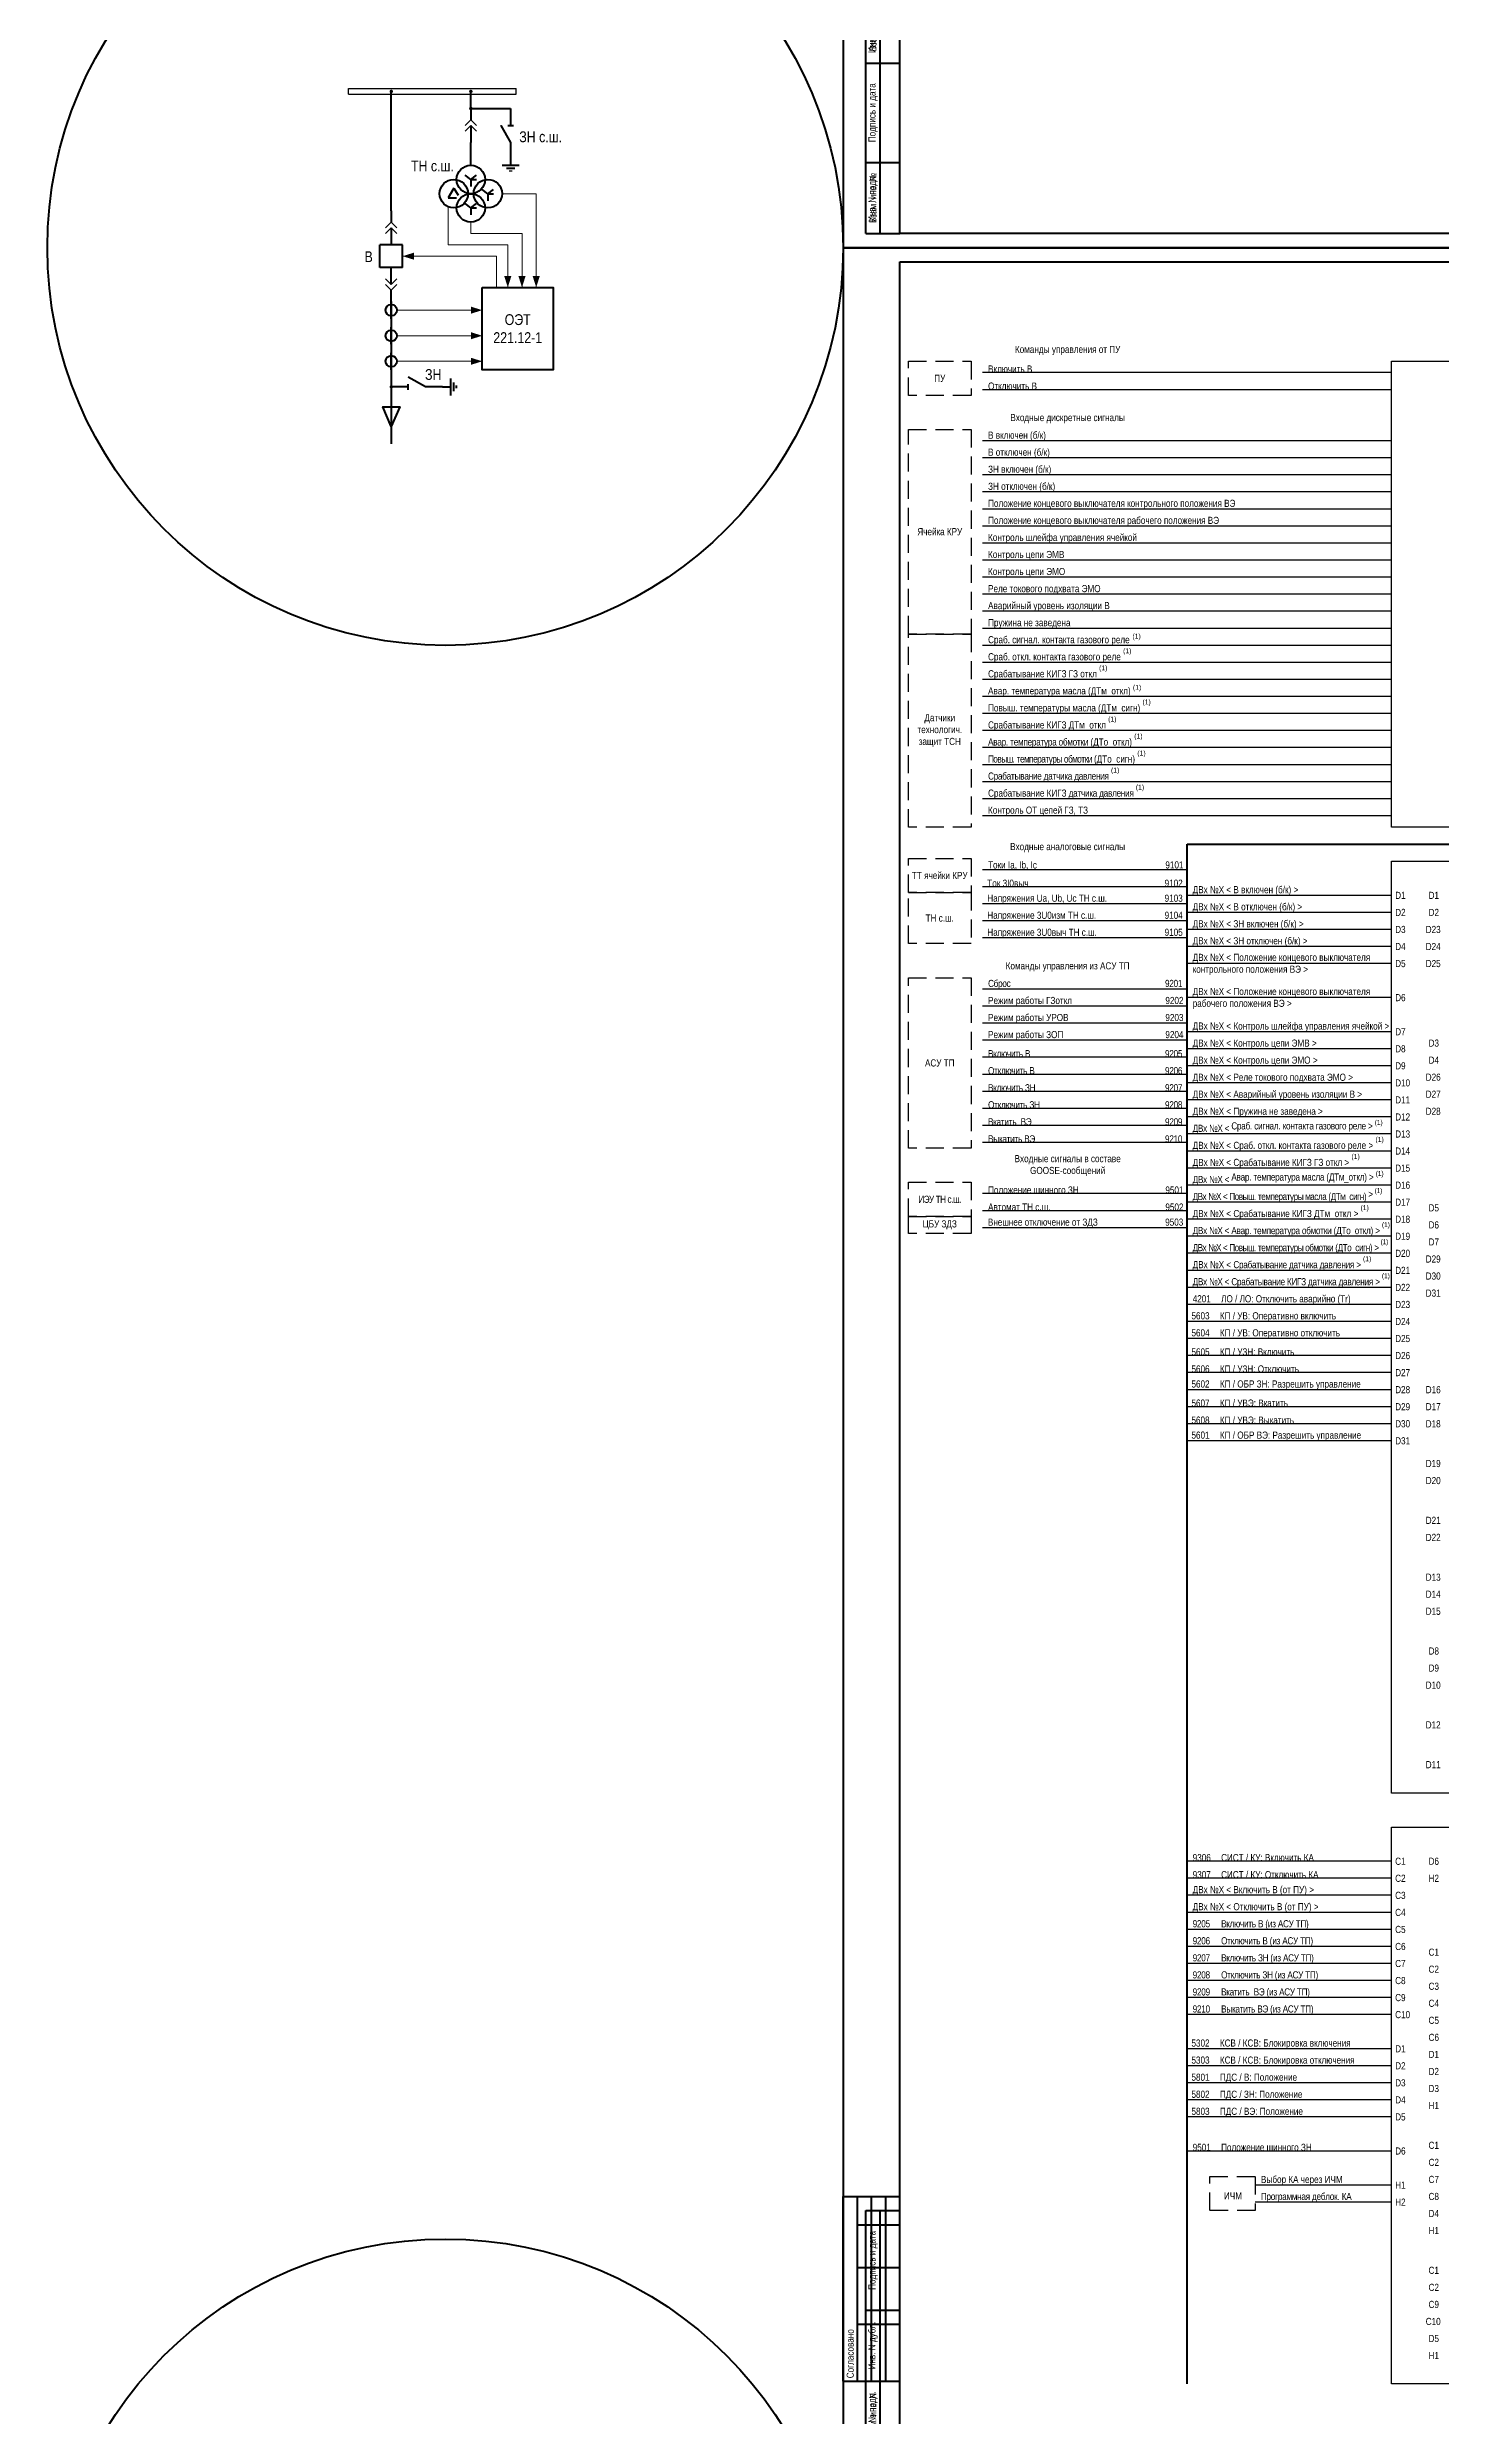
# Model space of a CAD drawing. Header units: millimetres. Extents: x 2179 to 12176, y -20554 to -12004.
# Drawn here: x 3403 to 3894, y -15430 to -14596 of the extents above; entities that cross this region are included whole.
import ezdxf
from ezdxf.enums import TextEntityAlignment as Align

# ---------------------------------------------------------------- set-up
doc = ezdxf.new("R2010")
doc.units = ezdxf.units.MM
doc.linetypes.add('штриховая2', pattern=[9.525, 6.35, -3.175])
for name, color, linetype, lineweight in [('GOOSE', 224, 'Continuous', 30), ('MMS', 190, 'Continuous', 30), ('Внутренняя шина', 4, 'Continuous', 70), ('Вход-Аналоги', 5, 'Continuous', 30), ('Дискретные входы', 134, 'Continuous', 30), ('Линии связи', 75, 'Continuous', 30), ('Основная', 7, 'Continuous', 30), ('Основная прерывистая', 7, 'штриховая2', 30), ('Основная сплошная', 7, 'Continuous', 30), ('Отключение_включение', 1, 'Continuous', 30), ('Сигналы внутр.', 13, 'Continuous', 30), ('Толстая', 7, 'Continuous', 53), ('Тонкая', 7, 'Continuous', 13), ('Цепь - ФК и АСУ', 190, 'Continuous', 30)]:
    doc.layers.add(name, color=color, linetype=linetype, lineweight=lineweight)
doc.layers.add('Рамка внешняя', color=8, linetype='Continuous', lineweight=40, plot=False)
doc.styles.add('2.5_Gost_RD', font='ARIALN.TTF', dxfattribs={"height": 2.5})
doc.styles.add('Narrow', font='ARIALN.TTF')
doc.styles.add('Вывод', font='tahoma.ttf', dxfattribs={"height": 2.5})
doc.styles.add('Компонент', font='ARIALN.TTF', dxfattribs={"height": 3.5})
doc.styles.add('Табл дан', font='ARIALN.TTF')

# ---------------------------------------------------------------- blocks, each defined once
blk = doc.blocks.new('*T16')
at = {"color": 0, "linetype": 'ByBlock', "lineweight": 50, "transparency": 16777216}
for p, q in [((0, 0), (0, 85)), ((0, 85), (12, 85)), ((5, 0), (5, 85)), ((12, 0), (12, 85)), ((0, 60), (12, 60)), ((0, 25), (12, 25)), ((0, 0), (12, 0))]:
    blk.add_line(p, q, dxfattribs=at)
at = {"color": 0, "transparency": 16777216, "char_height": 2.5, "attachment_point": 5, "rotation": 90, "style": '2.5_Gost_RD'}
for s, insert, width in [('Инв. № подл.', (2.5, 72.5), 23), ('Подпись и дата', (2.5, 42.5), 33), ('Взам. инв. №', (2.5, 12.5), 23)]:
    blk.add_mtext(s, dxfattribs=dict(at, insert=insert, width=width))
blk = doc.blocks.new('*T17')
at = {"color": 0, "linetype": 'ByBlock', "lineweight": 50, "transparency": 16777216}
for p, q in [((0, 0), (0, 65)), ((0, 65), (20, 65)), ((5, 0), (5, 65)), ((20, 0), (20, 65)), ((5, 55), (20, 55)), ((5, 40), (20, 40)), ((5, 20), (20, 20)), ((0, 0), (20, 0))]:
    blk.add_line(p, q, dxfattribs=at)
at = {"color": 0, "linetype": 'ByBlock', "lineweight": -2, "transparency": 16777216}
for p, q in [((10, 0), (10, 65)), ((15, 0), (15, 65))]:
    blk.add_line(p, q, dxfattribs=at)
at = {"color": 0, "transparency": 16777216, "insert": (2.5, 1), "char_height": 2.5, "width": 63, "attachment_point": 4, "rotation": 90, "style": '2.5_Gost_RD'}
blk.add_mtext('Согласовано', dxfattribs=at)
blk = doc.blocks.new('*T18')
at = {"color": 0, "linetype": 'ByBlock', "lineweight": 50, "transparency": 16777216}
for p, q in [((0, 0), (0, 145)), ((0, 145), (12, 145)), ((5, 0), (5, 145)), ((12, 0), (12, 145)), ((0, 110), (12, 110)), ((0, 85), (12, 85)), ((0, 60), (12, 60)), ((0, 25), (12, 25)), ((0, 0), (12, 0))]:
    blk.add_line(p, q, dxfattribs=at)
at = {"color": 0, "transparency": 16777216, "char_height": 2.5, "attachment_point": 5, "rotation": 90, "style": '2.5_Gost_RD'}
for s, insert, width in [('{\\C256;Подпись и дата}', (2.5, 127.5), 33), ('{\\C256;Инв. N дубл.}', (2.5, 97.5), 23), ('{\\C256;Взам. инв. N}', (2.5, 72.5), 23), ('Подпись и дата', (2.5, 42.5), 33), ('Инв. N подл.', (2.5, 12.5), 23)]:
    blk.add_mtext(s, dxfattribs=dict(at, insert=insert, width=width))
blk = doc.blocks.new('*U15')
blk.add_lwpolyline([(0, 0), (1189, 0), (1189, 841), (0, 841)], close=True)
at = {"lineweight": 50}
blk.add_lwpolyline([(20, 836), (1184, 836), (1184, 5), (20, 5)], close=True, dxfattribs=at)
for name, p in [('*T17', (0, 90)), ('*T18', (8, 5)), ('*T16', (8, 5))]:
    blk.add_blockref(name, p)
at = {"style": '2.5_Gost_RD', "flags": 8}
blk.add_attdef('ФОРМАТ', text='', height=2.5, dxfattribs=at).set_placement((1134, 4), align=Align.TOP_LEFT)
blk = doc.blocks.new('*U165')
at = {"layer": 'Основная', "ltscale": 0.25}
for p, q in [((2, 2), (0, 0)), ((0, 0), (2, -2))]:
    blk.add_line(p, q, dxfattribs=at)
blk = doc.blocks.new('*U68')
at = {"color": 0}
for p, q in [((0, 6), (0, 2)), ((0, 0), (0, -6))]:
    blk.add_line(p, q, dxfattribs=at)
at = {"color": 0, "ltscale": 0.25, "xscale": -1, "rotation": 90}
for p in [(0, 2), (0, 0)]:
    blk.add_blockref('*U165', p, dxfattribs=at)
at = {"layer": 'Основная'}
for tag, height, style, p in [('ОУ2', 3.5, 'Компонент', (-5, 6)), ('В2', 2.5, 'Вывод', (3, 6)), ('ОУ1', 3.5, 'Компонент', (-5, -6)), ('В1', 2.5, 'Вывод', (3, -6))]:
    blk.add_attdef(tag, text='', height=height, dxfattribs=dict(at, style=style)).set_placement(p, align=Align.MIDDLE_CENTER)
blk = doc.blocks.new('*U66')
at = {"color": 0}
for p, q in [((0, 0), (-8, 0)), ((-8, -8), (-8, 0)), ((0, -8), (0, 0)), ((0, -8), (-8, -8))]:
    blk.add_line(p, q, dxfattribs=at)
at = {"layer": 'Основная', "style": 'Компонент'}
blk.add_attdef('ОУ', text='', height=3.5, dxfattribs=at).set_placement((-15, -3), align=Align.MIDDLE_CENTER)
blk = doc.blocks.new('*U67')
at = {"color": 0}
for p, q in [((0, 0), (0, 6)), ((0, -6), (0, -2))]:
    blk.add_line(p, q, dxfattribs=at)
at = {"color": 0, "ltscale": 0.25, "rotation": 89.99999999999999}
for p in [(0, 0), (0, -2)]:
    blk.add_blockref('*U165', p, dxfattribs=at)
at = {"layer": 'Основная'}
for tag, height, style, p in [('ОУ1', 3.5, 'Компонент', (-5, 6)), ('В1', 2.5, 'Вывод', (3, 6)), ('ОУ2', 3.5, 'Компонент', (-5, -6)), ('В2', 2.5, 'Вывод', (3, -6))]:
    blk.add_attdef(tag, text='', height=height, dxfattribs=dict(at, style=style)).set_placement(p, align=Align.MIDDLE_CENTER)
blk = doc.blocks.new('*U77')
at = {"color": 0}
for p, q in [((-3, 0), (0, 0)), ((0, -3), (0, 3)), ((1, -1.5), (1, 1.5)), ((2, -0.5), (2, 0.5))]:
    blk.add_line(p, q, dxfattribs=at)
blk = doc.blocks.new('*U60')
at = {"color": 0}
blk.add_line((0, 0), (6, 3.43), dxfattribs=at)
blk = doc.blocks.new('*U52')
at = {"color": 0}
blk.add_line((0, -1), (0, 1), dxfattribs=at)
blk = doc.blocks.new('*U76')
at = {"color": 0}
for p, q in [((-3, 0), (-9, 0)), ((9, 0), (3, 0))]:
    blk.add_line(p, q, dxfattribs=at)
at = {"color": 0, "ltscale": 0.25, "xscale": -1}
for name, p in [('*U60', (3, 0)), ('*U52', (-3, 0))]:
    blk.add_blockref(name, p, dxfattribs=at)
at = {"layer": 'Основная'}
for tag, height, style, p in [('ОУ', 3.5, 'Компонент', (0, 12)), ('В1', 2.5, 'Вывод', (-7, -2)), ('В2', 2.5, 'Вывод', (7, -2))]:
    blk.add_attdef(tag, text='', height=height, dxfattribs=dict(at, style=style)).set_placement(p, align=Align.MIDDLE_CENTER)
blk = doc.blocks.new('*U69')
at = {"ltscale": 0.25}
blk.add_circle((0, 0), 2, dxfattribs=at)
at = {"layer": 'Основная', "color": 0, "lineweight": -2}
blk.add_line((0, -3), (0, 3), dxfattribs=at)
at = {"layer": 'Основная', "style": 'Компонент'}
blk.add_attdef('ОУ', text='', height=3.5, dxfattribs=at).set_placement((-6, 0), align=Align.MIDDLE_CENTER)
blk = doc.blocks.new('*U135')
at = {"ltscale": 0.25}
blk.add_circle((0, 0), 2, dxfattribs=at)
at = {"layer": 'Основная', "color": 0, "lineweight": -2}
blk.add_line((0, -3), (0, 3), dxfattribs=at)
at = {"layer": 'Основная', "style": 'Компонент'}
blk.add_attdef('ОУ', text='', height=3.5, dxfattribs=at).set_placement((-6, 0), align=Align.MIDDLE_CENTER)
blk = doc.blocks.new('*U140')
at = {"color": 0, "lineweight": -2}
for p, q in [((0, 0), (59, 0)), ((0, -2), (0, 0)), ((59, -2), (59, 0)), ((0, -2), (59, -2))]:
    blk.add_line(p, q, dxfattribs=at)
at = {"layer": 'Основная', "style": 'Компонент'}
blk.add_attdef('ОШ', text='', height=3.5, dxfattribs=at).set_placement((6, 4), align=Align.MIDDLE_CENTER)
blk = doc.blocks.new('*U137')
at = {"color": 0, "ltscale": 0.35}
for p, q in [((0, 2), (-2, -1.5)), ((0, 2), (1.5, -0.5)), ((-2, -1.5), (1, -1.5))]:
    blk.add_line(p, q, dxfattribs=at)
blk.add_circle((0, 0), 5, dxfattribs=at)
at = {"ltscale": 0.35, "style": 'Компонент'}
blk.add_attdef('ОУ', text='', height=3.5, dxfattribs=at).set_placement((-3, 10), align=Align.MIDDLE_CENTER)
blk = doc.blocks.new('*U138')
at = {"color": 0, "ltscale": 0.35}
for q in [(-2, 1.5), (2, 1.5), (2, 0), (0, -2.5)]:
    blk.add_line((0, 0), q, dxfattribs=at)
blk.add_circle((0, 0), 5, dxfattribs=at)
at = {"ltscale": 0.35, "style": 'Компонент'}
blk.add_attdef('ОУ', text='', height=3.5, dxfattribs=at).set_placement((0, 8), align=Align.MIDDLE_CENTER)
blk = doc.blocks.new('*U74')
at = {"color": 0}
for p, q in [((0, 3), (0, 9)), ((0, -9), (0, -3))]:
    blk.add_line(p, q, dxfattribs=at)
at = {"color": 0, "ltscale": 0.25, "rotation": 89.99999999999999}
for name, p in [('*U60', (0, -3)), ('*U52', (0, 3))]:
    blk.add_blockref(name, p, dxfattribs=at)
at = {"layer": 'Основная'}
for tag, height, style, p in [('ОУ', 3.5, 'Компонент', (-12, 0)), ('В1', 2.5, 'Вывод', (2, 7)), ('В2', 2.5, 'Вывод', (2, -7))]:
    blk.add_attdef(tag, text='', height=height, dxfattribs=dict(at, style=style)).set_placement(p, align=Align.MIDDLE_CENTER)
blk = doc.blocks.new('*U73')
at = {"color": 0}
for p, q in [((-3, 0), (3, 0)), ((0, 3), (0, 0)), ((-1.5, -1), (1.5, -1)), ((-0.5, -2), (0.5, -2))]:
    blk.add_line(p, q, dxfattribs=at)

msp = doc.modelspace()

# ---------------------------------------------------------------- linework, layer by layer
at = {"layer": 'Внутренняя шина'}
for points in [[(3804, -15419), (3804, -14877)], [(3804, -14877), (4064, -14877)]]:
    msp.add_lwpolyline(points, dxfattribs=at)
at = {"layer": 'Линии связи', "ltscale": 0.5}
for points in [[(3876, -14711), (3732, -14711)], [(3876, -14717), (3732, -14717)], [(3876, -14735), (3732, -14735)], [(3876, -14741), (3732, -14741)], [(3876, -14747), (3732, -14747)], [(3876, -14753), (3732, -14753)], [(3876, -14759), (3732, -14759)], [(3876, -14765), (3732, -14765)], [(3876, -14771), (3732, -14771)], [(3876, -14777), (3732, -14777)], [(3876, -14783), (3732, -14783)], [(3876, -14789), (3732, -14789)], [(3876, -14795), (3732, -14795)], [(3876, -14801), (3732, -14801)], [(3876, -14807), (3732, -14807)], [(3876, -14813), (3732, -14813)], [(3876, -14819), (3732, -14819)], [(3876, -14825), (3732, -14825)], [(3876, -14831), (3732, -14831)], [(3876, -14837), (3732, -14837)], [(3876, -14843), (3732, -14843)], [(3876, -14849), (3732, -14849)], [(3876, -14855), (3732, -14855)], [(3876, -14861), (3732, -14861)], [(3876, -14867), (3732, -14867)], [(3804, -14886), (3732, -14886)], [(3876, -14895), (3804, -14895)], [(3876, -14901), (3804, -14901)], [(3876, -14907), (3804, -14907)], [(3876, -14913), (3804, -14913)], [(3876, -14919), (3804, -14919)], [(3804, -14928), (3732, -14928)], [(3876, -14931), (3804, -14931)], [(3876, -14943), (3804, -14943)], [(3876, -14949), (3804, -14949)], [(3876, -14955), (3804, -14955)], [(3876, -14961), (3804, -14961)], [(3876, -14967), (3804, -14967)], [(3876, -14973), (3804, -14973)], [(3876, -14979), (3804, -14979)], [(3876, -14985), (3804, -14985)], [(3876, -14991), (3804, -14991)], [(3804, -15000), (3732, -15000)], [(3876, -14997), (3804, -14997)], [(3876, -15003), (3804, -15003)], [(3804, -15006), (3732, -15006)], [(3876, -15009), (3804, -15009)], [(3876, -15015), (3804, -15015)], [(3876, -15021), (3804, -15021)], [(3876, -15027), (3804, -15027)], [(3876, -15033), (3804, -15033)], [(3876, -15039), (3804, -15039)], [(3876, -15045), (3804, -15045)], [(3876, -15051), (3804, -15051)], [(3876, -15057), (3804, -15057)], [(3876, -15063), (3804, -15063)], [(3876, -15069), (3804, -15069)], [(3876, -15075), (3804, -15075)], [(3876, -15081), (3804, -15081)], [(3876, -15087), (3804, -15087)], [(3876, -15301), (3804, -15301)], [(3876, -15307), (3804, -15307)], [(3876, -15313), (3804, -15313)], [(3876, -15319), (3804, -15319)], [(3876, -15325), (3804, -15325)], [(3876, -15337), (3804, -15337)], [(3876, -15349), (3828, -15349)], [(3876, -15355), (3828, -15355)]]:
    msp.add_lwpolyline(points, dxfattribs=at)
at = {"layer": 'Линии связи'}
for points in [[(3804, -14892), (3732, -14892)], [(3804, -14898), (3732, -14898)], [(3804, -14904), (3732, -14904)], [(3804, -14910), (3732, -14910)], [(3804, -14934), (3732, -14934)], [(3804, -14940), (3732, -14940)], [(3804, -14946), (3732, -14946)], [(3804, -14952), (3732, -14952)], [(3804, -14958), (3732, -14958)], [(3804, -14964), (3732, -14964)], [(3804, -14970), (3732, -14970)], [(3804, -14976), (3732, -14976)], [(3804, -14982), (3732, -14982)], [(3804, -15012), (3732, -15012)], [(3876, -15235), (3804, -15235)], [(3876, -15241), (3804, -15241)], [(3876, -15247), (3804, -15247)], [(3876, -15253), (3804, -15253)], [(3876, -15259), (3804, -15259)], [(3876, -15265), (3804, -15265)], [(3876, -15271), (3804, -15271)], [(3876, -15277), (3804, -15277)], [(3876, -15283), (3804, -15283)], [(3876, -15289), (3804, -15289)]]:
    msp.add_lwpolyline(points, dxfattribs=at)
at = {"layer": 'Основная', "ltscale": 0.25, "const_width": 0.6}
for points in [[(3523.7, -14612, 1), (3524.3, -14612, 1)], [(3551.7, -14612, 1), (3552.3, -14612, 1)], [(3552.3, -14617.99, 1), (3551.7, -14617.99, 1)], [(3551.7, -14618, 1), (3552.3, -14618, 1)]]:
    msp.add_lwpolyline(points, format="xyb", close=True, dxfattribs=at)
at = {"layer": 'Основная'}
for points in [[(3876, -14707), (3992, -14707), (3992, -14871), (3876, -14871)], [(3876, -14883), (3992, -14883), (3992, -15211), (3876, -15211)], [(3876, -15223), (3992, -15223), (3992, -15419), (3876, -15419)]]:
    msp.add_lwpolyline(points, close=True, dxfattribs=at)
at = {"layer": 'Основная прерывистая'}
msp.add_lwpolyline([(3812, -15346), (3828, -15346), (3828, -15358), (3812, -15358)], close=True, dxfattribs=at)
at = {"layer": 'Основная сплошная', "linetype": 'штриховая2'}
for points in [[(3728, -14719), (3706, -14719), (3706, -14707), (3728, -14707)], [(3728, -14803), (3706, -14803), (3706, -14731), (3728, -14731)], [(3728, -14871), (3706, -14871), (3706, -14803), (3728, -14803)], [(3728, -14894), (3706, -14894), (3706, -14882), (3728, -14882)], [(3728, -14912), (3706, -14912), (3706, -14894), (3728, -14894)], [(3728, -14984), (3706, -14984), (3706, -14924), (3728, -14924)], [(3728, -15008), (3706, -15008), (3706, -14996), (3728, -14996)], [(3728, -15014), (3706, -15014), (3706, -15008), (3728, -15008)]]:
    msp.add_lwpolyline(points, close=True, dxfattribs=at)
at = {"layer": 'Отключение_включение', "color": 0, "lineweight": 50}
for p, q in [((3552, -14618), (3566, -14618)), ((3566, -14618), (3566, -14624)), ((3562.57, -14624), (3566, -14630)), ((3565, -14624), (3567, -14624)), ((3566, -14630), (3566, -14638)), ((3563, -14638), (3569, -14638)), ((3564.5, -14639), (3567.5, -14639))]:
    msp.add_line(p, q, dxfattribs=at)
at = {"layer": 'Рамка внешняя'}
for centre in [(3543, -14667), (3543, -15508)]:
    msp.add_circle(centre, 140, dxfattribs=at)
at = {"layer": 'Толстая'}
for points in [[(3524, -14654), (3524, -14612)], [(3552, -14615), (3552, -14612)], [(3552, -14618), (3552, -14612)], [(3552, -14615.01), (3552, -14612.01)], [(3552, -14638), (3552, -14630)], [(3524, -14686), (3524, -14736)], [(3524, -14730), (3521, -14723), (3527, -14723), (3524, -14730)]]:
    msp.add_lwpolyline(points, dxfattribs=at)
msp.add_lwpolyline([(3556, -14681), (3581, -14681), (3581, -14710), (3556, -14710)], close=True, dxfattribs=at)
at = {"layer": 'Толстая', "ltscale": 0.25, "const_width": 0.6}
msp.add_lwpolyline([(3523.7, -14716, 1), (3524.3, -14716, 1)], format="xyb", close=True, dxfattribs=at)
at = {"layer": 'Тонкая'}
for p, q in [((3544, -14652.58), (3544, -14666)), ((3575, -14648), (3563, -14648)), ((3575, -14681), (3575, -14648)), ((3552, -14658), (3552, -14662)), ((3561, -14670), (3528, -14670)), ((3565, -14666), (3544, -14666)), ((3570, -14662), (3552, -14662)), ((3561, -14670), (3561, -14681)), ((3565, -14681), (3565, -14666)), ((3570, -14681), (3570, -14662)), ((3526, -14689), (3556, -14689)), ((3526, -14698), (3556, -14698)), ((3526, -14707), (3556, -14707))]:
    msp.add_line(p, q, dxfattribs=at)
for points in [[(3528, -14670, 0, 2.5, 0), (3532, -14670, 0, 0, 0)], [(3565, -14681, 0, 2.5, 0), (3565, -14677, 0, 0, 0)], [(3570, -14681, 0, 2.5, 0), (3570, -14677, 0, 0, 0)], [(3575, -14681, 0, 2.5, 0), (3575, -14677, 0, 0, 0)], [(3556, -14689, 0, 2.5, 0), (3552, -14689, 0, 0, 0)], [(3556, -14698, 0, 2.5, 0), (3552, -14698, 0, 0, 0)], [(3556, -14707, 0, 2.5, 0), (3552, -14707, 0, 0, 0)]]:
    msp.add_lwpolyline(points, format="xyseb", dxfattribs=at)

# ---------------------------------------------------------------- block references
at = {"layer": 'Основная', "ltscale": 0.25}
msp.add_blockref('*U140', (3509, -14610.99), dxfattribs=at)
at = {"layer": 'Основная', "color": 0, "lineweight": 50, "ltscale": 0.35}
for name, p in [('*U74', (3566, -14627)), ('*U73', (3566, -14638))]:
    msp.add_blockref(name, p, dxfattribs=at)
at = {"layer": 'Рамка внешняя'}
for p in [(3683, -14667), (3683, -15508)]:
    msp.add_blockref('*U15', p, dxfattribs=at)
at = {"layer": 'Толстая', "ltscale": 0.25}
for name, p in [('*U68', (3552, -14624)), ('*U68', (3524, -14660)), ('*U66', (3528, -14666)), ('*U67', (3524, -14680)), ('*U69', (3524, -14689)), ('*U69', (3524, -14698)), ('*U135', (3524, -14707)), ('*U76', (3533, -14716)), ('*U77', (3545, -14716))]:
    msp.add_blockref(name, p, dxfattribs=at)
at = {"layer": 'Толстая', "ltscale": 0.35}
for name, p in [('*U137', (3546, -14648)), ('*U138', (3552, -14643)), ('*U138', (3558, -14648)), ('*U138', (3552, -14653))]:
    msp.add_blockref(name, p, dxfattribs=at)

# ---------------------------------------------------------------- texts
at = {"layer": 'GOOSE', "char_height": 2.5, "attachment_point": 7, "style": 'Narrow'}
for s, insert, width in [('Автомат ТН с.ш.^I^I^I^I   9502^I', (3734, -15006), 70), ('Внешнее отключение от ЗДЗ^I^I^I   9503^I', (3733.93, -15012), 70.0735)]:
    msp.add_mtext(s, dxfattribs=dict(at, insert=insert, width=width))
at = {"layer": 'GOOSE', "ltscale": 0.5, "char_height": 2.5, "attachment_point": 7, "style": 'Narrow'}
for s, insert, width in [('Положение шинного ЗН^I^I^I   9501^I', (3734, -15000), 70), ('9501^IПоложение шинного ЗН', (3806, -15337), 58)]:
    msp.add_mtext(s, dxfattribs=dict(at, insert=insert, width=width))
at = {"layer": 'MMS', "char_height": 2.5, "attachment_point": 7, "style": 'Narrow'}
for s, insert, width in [('{\\T0.95;Сброс^I^I^I^I^I^I   9201^I}', (3734, -14928), 70), ('Режим работы ГЗоткл^I^I^I   ^I   9202^I', (3734, -14934), 70), ('Режим работы УРОВ^I^I^I^I   9203^I', (3734, -14940), 70), ('Режим работы ЗОП^I^I^I^I   9204^I', (3734, -14946), 70), ('{\\T0.95;Включить В^I^I^I^I^I   9205^I}', (3734, -14952), 70), ('{\\T0.95;Отключить В^I^I^I^I^I   9206^I}', (3734, -14958), 70), ('{\\T0.95;Включить ЗН^I^I^I^I^I   9207^I}', (3734, -14964), 70), ('{\\T0.95;Отключить ЗН^I^I^I^I^I   9208^I}', (3734, -14970), 70), ('{\\T0.95;Вкатить  ВЭ^I^I^I^I^I   9209}', (3734, -14976), 70), ('{\\T0.95;Выкатить ВЭ^I^I^I^I^I   9210^I}', (3734, -14982), 70), ('9306^IСИСТ / КУ: Включить КА', (3806, -15235), 58), ('9307^IСИСТ / КУ: Отключить КА', (3806, -15241), 58), ('{\\T0.95;9205^IВключить В (из АСУ ТП)}', (3806, -15259), 58), ('{\\T0.95;9206^IОтключить В (из АСУ ТП)}', (3806, -15265), 58), ('{\\T0.95;9207^IВключить ЗН (из АСУ ТП)}', (3806, -15271), 58), ('{\\T0.95;9208^IОтключить ЗН (из АСУ ТП)}', (3806, -15277), 58), ('{\\T0.95;9209^IВкатить  ВЭ (из АСУ ТП)}', (3806, -15283), 58), ('{\\T0.95;9210^IВыкатить ВЭ (из АСУ ТП)}', (3806, -15289), 58)]:
    msp.add_mtext(s, dxfattribs=dict(at, insert=insert, width=width))
at = {"layer": 'Вход-Аналоги', "char_height": 2.5, "attachment_point": 7, "style": 'Narrow'}
for s, insert, width in [('Токи Ia, Ib, Ic^I^I^I^I^I   9101^I', (3734, -14886), 70), ('Ток 3I0выч^I^I^I^I^I   9102^I', (3733.73, -14892), 70.2651), ('Напряжения Ua, Ub, Uc ТН с.ш.^I^I   9103^I', (3733.73, -14898), 70.2651), ('Напряжение 3U0изм ТН с.ш.^I^I^I   9104^I', (3733.73, -14904), 70.2651), ('Напряжение 3U0выч ТН с.ш.^I^I^I   9105^I', (3733.73, -14910), 70.2651)]:
    msp.add_mtext(s, dxfattribs=dict(at, insert=insert, width=width))
at = {"layer": 'Дискретные входы', "char_height": 2.5, "width": 70, "attachment_point": 7, "style": 'Narrow'}
for s, insert in [('Включить В', (3734, -14711)), ('Отключить В', (3734, -14717))]:
    msp.add_mtext(s, dxfattribs=dict(at, insert=insert))
at = {"layer": 'Дискретные входы', "ltscale": 0.5, "char_height": 2.5, "attachment_point": 7, "style": 'Narrow'}
for s, insert, width in [('В включен (б/к)', (3734, -14735), 70), ('ЗН включен (б/к)', (3734, -14747), 70), ('В отключен (б/к)', (3734, -14741), 70), ('ЗН отключен (б/к)', (3734, -14753), 70), ('Положение концевого выключателя контрольного положения ВЭ', (3734, -14759), 142), ('Положение концевого выключателя рабочего положения ВЭ', (3734, -14765), 142), ('Контроль шлейфа управления ячейкой', (3734, -14771), 70), ('Контроль цепи ЭМВ', (3734, -14777), 70), ('Контроль цепи ЭМО', (3734, -14783), 70), ('Реле токового подхвата ЭМО^I', (3734, -14789), 70), ('\\pt10;Аварийный уровень изоляции В', (3734, -14795), 70), ('\\A1;Сраб. сигнал. контакта газового реле^I {\\H0.7x;\\S(1)^ ;}', (3734, -14807), 70), ('\\pt30;Пружина не заведена^I', (3734, -14801), 70), ('Сраб. откл. контакта газового реле {\\A1;\\H0.7x;\\S(1)^ ;}^I', (3734, -14813), 70), ('Срабатывание КИГЗ ГЗ откл {\\A1;\\H0.7x;\\S(1)^ ;}', (3734, -14819), 70), ('\\A1;Авар. температура масла (ДТм_откл) {\\H0.7x;\\S(1)^ ;}', (3734, -14825), 70), ('Повыш. температуры масла (ДТм_сигн){\\A1; \\H0.7x;\\S(1)^ ;}', (3734, -14831), 70), ('Срабатывание КИГЗ ДТм_откл{\\A1; \\H0.7x;\\S(1)^ ;}', (3734, -14837), 70), ('{\\T0.95;Авар. температура обмотки} (ДТо_откл){\\A1; \\H0.7x;\\S(1)^ ;}', (3734, -14843), 70), ('{\\T0.9;Повыш. температуры обмотки }(ДТо_сигн){\\A1; \\H0.7x;\\S(1)^ ;}', (3734, -14849), 70), ('{\\T0.95;Срабатывание датчика давления\\A1;\\T1; \\H0.7x;\\S(1)^ ;}', (3734, -14855), 70), ('Срабатывание КИГЗ{\\T0.95; датчика давления\\A1; \\H0.7x;\\T1;\\S(1)^ ;}', (3734, -14861), 70), ('Контроль ОТ цепей ГЗ, ТЗ', (3734, -14867), 70)]:
    msp.add_mtext(s, dxfattribs=dict(at, insert=insert, width=width))
at = {"layer": 'Основная', "style": 'Табл дан'}
for s, p in [('D1', (3877.25, -14895)), ('D1', (3889, -14895)), ('D2', (3877.25, -14901)), ('D2', (3889, -14901)), ('D3', (3877.25, -14907)), ('D4', (3877.25, -14913)), ('D23', (3888, -14907)), ('D24', (3888, -14913)), ('D5', (3877.25, -14919)), ('D25', (3888, -14919)), ('D6', (3877.25, -14931)), ('D7', (3877.25, -14943)), ('D8', (3877.25, -14949)), ('D3', (3889, -14947)), ('D4', (3889, -14953)), ('D9', (3877.25, -14955)), ('D10', (3877.25, -14961)), ('D26', (3888, -14959)), ('D11', (3877.25, -14967)), ('D27', (3888, -14965)), ('D28', (3888, -14971)), ('D12', (3877.25, -14973)), ('D13', (3877.25, -14979)), ('D14', (3877.25, -14985)), ('D15', (3877.25, -14991)), ('D16', (3877.25, -14997)), ('D17', (3877.25, -15003)), ('D18', (3877.25, -15009)), ('D5', (3889, -15005)), ('D6', (3889, -15011)), ('D19', (3877.25, -15015)), ('D20', (3877.25, -15021)), ('D7', (3889, -15017)), ('D21', (3877.25, -15027)), ('D29', (3888, -15023)), ('D30', (3888, -15029)), ('D22', (3877.25, -15033)), ('D31', (3888, -15035)), ('D23', (3877.25, -15039)), ('D24', (3877.25, -15045)), ('D25', (3877.25, -15051)), ('D26', (3877.25, -15057)), ('D27', (3877.25, -15063)), ('D28', (3877.25, -15069)), ('D16', (3888, -15069)), ('D29', (3877.25, -15075)), ('D17', (3888, -15075)), ('D30', (3877.25, -15081)), ('D31', (3877.25, -15087)), ('D18', (3888, -15081)), ('D19', (3888, -15095)), ('D20', (3888, -15101)), ('D21', (3888, -15115)), ('D22', (3888, -15121)), ('D13', (3888, -15135)), ('D14', (3888, -15141)), ('D15', (3888, -15147)), ('D8', (3889, -15161)), ('D9', (3889, -15167)), ('D10', (3888, -15173)), ('D12', (3888, -15187)), ('D11', (3888, -15201)), ('C1', (3877.25, -15235)), ('D6', (3889, -15235)), ('C2', (3877.25, -15241)), ('H2', (3889, -15241)), ('C3', (3877.25, -15247)), ('C4', (3877.25, -15253)), ('C5', (3877.25, -15259)), ('C6', (3877.25, -15265)), ('C7', (3877.25, -15271)), ('C1', (3889, -15267)), ('C8', (3877.25, -15277)), ('C2', (3889, -15273)), ('C3', (3889, -15279)), ('C9', (3877.25, -15283)), ('C4', (3889, -15285)), ('C10', (3877.25, -15289)), ('C5', (3889, -15291)), ('D1', (3877.25, -15301)), ('C6', (3889, -15297)), ('D1', (3889, -15303)), ('D2', (3877.25, -15307)), ('D3', (3877.25, -15313)), ('D2', (3889, -15309)), ('D4', (3877.25, -15319)), ('D3', (3889, -15315)), ('H1', (3889, -15321)), ('D5', (3877.25, -15325)), ('D6', (3877.25, -15337)), ('C1', (3889, -15335)), ('C2', (3889, -15341)), ('H1', (3877.25, -15349)), ('H2', (3877.25, -15355)), ('C7', (3889, -15347)), ('C8', (3889, -15353)), ('D4', (3889, -15359)), ('H1', (3889, -15365)), ('C1', (3889, -15379)), ('C2', (3889, -15385)), ('C9', (3889, -15391)), ('C10', (3888, -15397)), ('D5', (3889, -15403)), ('H1', (3889, -15409))]:
    msp.add_text(s, height=2.5, dxfattribs=at).set_placement(p, align=Align.MIDDLE_LEFT)
at = {"layer": 'Основная', "color": 0, "lineweight": 50, "char_height": 3.8, "width": 18, "attachment_point": 5, "style": 'Narrow'}
for s, insert in [('ЗН с.ш.', (3576.57, -14628)), ('\\pi-11.4,l11.4,t11.4;ТН с.ш.', (3538.48, -14638.25)), ('\\pi-11.4,l11.4,t11.4;ЗН', (3538.77, -14711.67))]:
    msp.add_mtext(s, dxfattribs=dict(at, insert=insert))
at = {"layer": 'Основная', "style": 'Narrow'}
for s, insert, char_height, width, attachment_point in [('\\pi-11.4,l11.4,t11.4;В', (3516.03, -14670.19), 3.8, 53.3807, 5), ('\\pt11.4;ОЭТ 221.12-1', (3568.5, -14695.5), 3.8, 25, 5), ('\\pt55;Команды управления от ПУ', (3762, -14704.81), 2.5, 60, 8), ('\\pt55;Входные дискретные сигналы', (3762, -14728.81), 2.5, 60, 8), ('\\pt55;Входные аналоговые сигналы', (3762, -14879.81), 2.5, 60, 8), ('\\pt55;Команды управления из АСУ ТП', (3762, -14921.81), 2.5, 60, 8), ('\\pt55;Входные сигналы в составе GOOSE-сообщений', (3762, -14993.81), 2.5, 60, 8)]:
    msp.add_mtext(s, dxfattribs=dict(at, insert=insert, char_height=char_height, width=width, attachment_point=attachment_point))
at = {"layer": 'Основная', "ltscale": 0.5, "insert": (3817, -15354), "char_height": 2.5, "width": 6, "attachment_point": 7, "style": 'Narrow'}
msp.add_mtext('ИЧМ', dxfattribs=at)
at = {"layer": 'Основная сплошная', "char_height": 2.5, "width": 22, "attachment_point": 5, "style": 'Narrow'}
for s, insert in [('\\pt55;ПУ', (3717, -14713)), ('\\pt55;Ячейка КРУ', (3717, -14767)), ('\\pt55;Датчики технологич. защит ТСН', (3717, -14837)), ('\\pt55;ТТ ячейки КРУ', (3717, -14888)), ('\\pt55;ТН с.ш.', (3717, -14903)), ('\\pt55;АСУ ТП', (3717, -14954)), ('\\pt55;{\\T0.9;ИЭУ ТН с.ш.}', (3717, -15002)), ('\\pt55;ЦБУ ЗДЗ', (3717, -15011))]:
    msp.add_mtext(s, dxfattribs=dict(at, insert=insert))
at = {"layer": 'Сигналы внутр.', "ltscale": 0.5, "char_height": 2.5, "attachment_point": 7, "style": 'Narrow'}
for s, insert, width in [('ДВх №X < В включен (б/к) >', (3806, -14895), 58), ('ДВх №X < В отключен (б/к) >', (3806, -14901), 58), ('ДВх №X < ЗН включен (б/к) >', (3806, -14907), 58), ('ДВх №X < ЗН отключен (б/к) >', (3806, -14913), 58), ('ДВх №X < Положение концевого выключателя контрольного положения ВЭ >', (3806, -14923), 70), ('ДВх №X < Положение концевого выключателя рабочего положения ВЭ >', (3806, -14935), 70), ('ДВх №X < Контроль шлейфа управления ячейкой >', (3806, -14943), 70), ('ДВх №X < Контроль цепи ЭМВ >', (3806, -14949), 58), ('ДВх №X < Контроль цепи ЭМО >', (3806, -14955), 58), ('ДВх №X < Реле токового подхвата ЭМО >', (3806, -14961), 58), ('\\pt10;ДВх №X < Аварийный уровень изоляции В >', (3806, -14967), 70), ('\\pt10;ДВх №X < Пружина не заведена >', (3806, -14973), 58), ('{\\T0.95;ДВх №X < \\A1;Сраб. сигнал. контакта газового реле > \\H0.7x;\\S(1)^ ;}', (3806, -14979), 70), ('ДВх №X < Сраб. откл. контакта газового реле > {\\A1;\\H0.7x;\\S(1)^ ;}^I', (3806, -14985), 70), ('ДВх №X < Срабатывание КИГЗ ГЗ откл > {\\A1;\\H0.7x;\\S(1)^ ;}', (3806, -14991), 70), ('\\pt15;{\\T0.95;ДВх №X < \\A1;Авар. температура масла (ДТм_откл) > \\H0.7x;\\S(1)^ ;}', (3806, -14997), 70), ('{\\T0.9;ДВх №X < Повыш. температуры масла (ДТм_сигн)\\A1; > \\H0.7x;\\S(1)^ ;}', (3806, -15003), 70), ('ДВх №X < Срабатывание КИГЗ ДТм_откл >{\\A1; \\H0.7x;\\S(1)^ ;}', (3806, -15009), 70), ('{\\T0.95;ДВх №X < Авар. температура обмотки (ДТо_откл) >\\A1; \\H0.7x;\\S(1)^ ;}', (3806, -15015), 70), ('{\\T0.9;ДВх №X < Повыш. температуры обмотки (ДТо_сигн) >\\A1; \\H0.7x;\\S(1)^ ;}', (3806, -15021), 70), ('ДВх №X < {\\T0.95;Срабатывание датчика давления >\\A1;\\T1; \\H0.7x;\\S(1)^ ;}', (3806, -15027), 70), ('{\\T0.95;ДВх №X < Срабатывание КИГЗ датчика давления >\\A1; \\H0.7x;\\S(1)^ ;}', (3806, -15033), 70), ('4201^IЛО / ЛО: Отключить аварийно (Tr)', (3806, -15039), 58)]:
    msp.add_mtext(s, dxfattribs=dict(at, insert=insert, width=width))
at = {"layer": 'Сигналы внутр.', "char_height": 2.5, "attachment_point": 7}
for s, insert, width, style in [('5603^IКП / УВ: Оперативно включить', (3805.57, -15045), 70.43, 'Табл дан'), ('5604^IКП / УВ: Оперативно отключить', (3805.57, -15051), 70.43, 'Табл дан'), ('5605^IКП / УЗН: Включить', (3805.57, -15057), 58.43, 'Табл дан'), ('5606^IКП / УЗН: Отключить', (3805.57, -15063), 58.43, 'Табл дан'), ('5602^IКП / ОБР ЗН: Разрешить управление', (3805.57, -15069), 70.43, 'Табл дан'), ('5607^IКП / УВЭ: Вкатить ', (3805.57, -15075), 58.43, 'Табл дан'), ('5608^IКП / УВЭ: Выкатить ', (3805.57, -15081), 58.43, 'Табл дан'), ('5601^IКП / ОБР ВЭ: Разрешить управление', (3805.57, -15087), 70.43, 'Табл дан'), ('ДВх №X < Включить В (от ПУ) >', (3806, -15247), 58, 'Narrow'), ('ДВх №X < Отключить В (от ПУ) >', (3806, -15253), 58, 'Narrow'), ('5302^IКСВ / КСВ: Блокировка включения', (3805.57, -15301), 58.43, 'Табл дан'), ('5303^IКСВ / КСВ: Блокировка отключения', (3805.57, -15307), 58.43, 'Табл дан'), ('5801^IПДС / В: Положение', (3805.57, -15313), 41, 'Табл дан'), ('5802^IПДС / ЗН: Положение', (3805.57, -15319), 58.43, 'Табл дан'), ('5803^IПДС / ВЭ: Положение', (3805.57, -15325), 58.43, 'Табл дан')]:
    msp.add_mtext(s, dxfattribs=dict(at, insert=insert, width=width, style=style))
at = {"layer": 'Цепь - ФК и АСУ', "ltscale": 0.5, "char_height": 2.5, "width": 34, "attachment_point": 7, "style": 'Narrow'}
for s, insert in [('Выбор КА через ИЧМ', (3830, -15349)), ('{\\T0.95;Программная деблок. КА}', (3830, -15355))]:
    msp.add_mtext(s, dxfattribs=dict(at, insert=insert))

doc.saveas('drawing.dxf')
